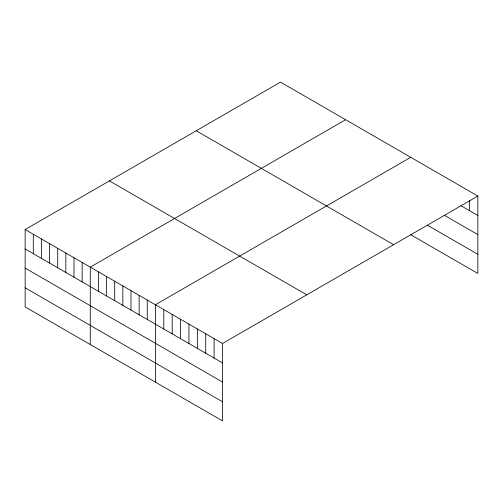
<?xml version="1.0" encoding="UTF-8"?>
<svg xmlns="http://www.w3.org/2000/svg" width="503" height="503" viewBox="0 0 503 503"><rect width="100%" height="100%" fill="white"/><g stroke="black" fill="none" stroke-linecap="round" stroke-linejoin="round"><path stroke-width="0.75" d="M25.15 229.538L222.502 343.48L222.502 420.885L25.15 306.943L25.15 229.538L280.498 82.115L477.85 196.057L477.85 273.462L410.75 234.725M345.624 119.714L90.276 267.137L90.276 344.542M410.75 157.313L155.402 304.736L155.402 382.148M222.502 343.48L477.85 196.057M461.075 205.802L477.85 215.491M444.3 215.253L477.85 234.618M427.525 225.275L477.85 254.329M196.233 130.767L393.585 244.703M109.415 180.885L306.767 294.827M25.15 248.972L222.502 362.915M25.15 268.105L222.502 382.041M25.15 287.81L222.502 401.752M469.462 200.54L469.462 210.65M214.115 338.638L214.115 358.067M205.727 333.791L205.727 353.225M197.339 328.949L197.339 348.384M188.952 324.108L188.952 343.543M180.564 319.267L180.564 338.701M172.177 314.425L172.177 333.86M163.789 309.584L163.789 329.012M147.26 300.04L147.26 319.474M139.124 295.336L139.124 314.771M130.981 290.64L130.981 310.074M122.839 285.937L122.839 305.371M114.697 281.24L114.697 300.675M106.561 276.537L106.561 295.971M98.418 271.84L98.418 291.275M82.134 262.44L82.134 281.875M73.998 257.737L73.998 277.172M65.855 253.04L65.855 272.469M57.713 248.337L57.713 267.772M49.571 243.641L49.571 263.069M41.435 238.938L41.435 258.372M33.292 234.241L33.292 253.669"/></g></svg>
